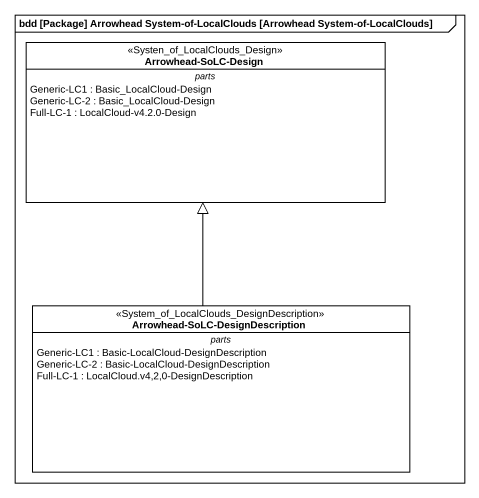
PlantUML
@startuml
mainframe bdd [Package] Arrowhead System-of-LocalClouds [Arrowhead System-of-LocalClouds]
hide circle
hide empty members
class "Arrowhead-SoLC-Design" as Arrowhead_SoLC_Design <<Systen_of_LocalClouds_Design>> {
  -- parts --
  Generic-LC1 : Basic_LocalCloud-Design
  Generic-LC-2 : Basic_LocalCloud-Design
  Full-LC-1 : LocalCloud-v4.2.0-Design
}
class "Arrowhead-SoLC-DesignDescription" as Arrowhead_SoLC <<System_of_LocalClouds_DesignDescription>> {
  -- parts --
  Generic-LC1 : Basic-LocalCloud-DesignDescription
  Generic-LC-2 : Basic-LocalCloud-DesignDescription
  Full-LC-1 : LocalCloud.v4,2,0-DesignDescription
}
Arrowhead_SoLC -up-|> Arrowhead_SoLC_Design
@enduml
